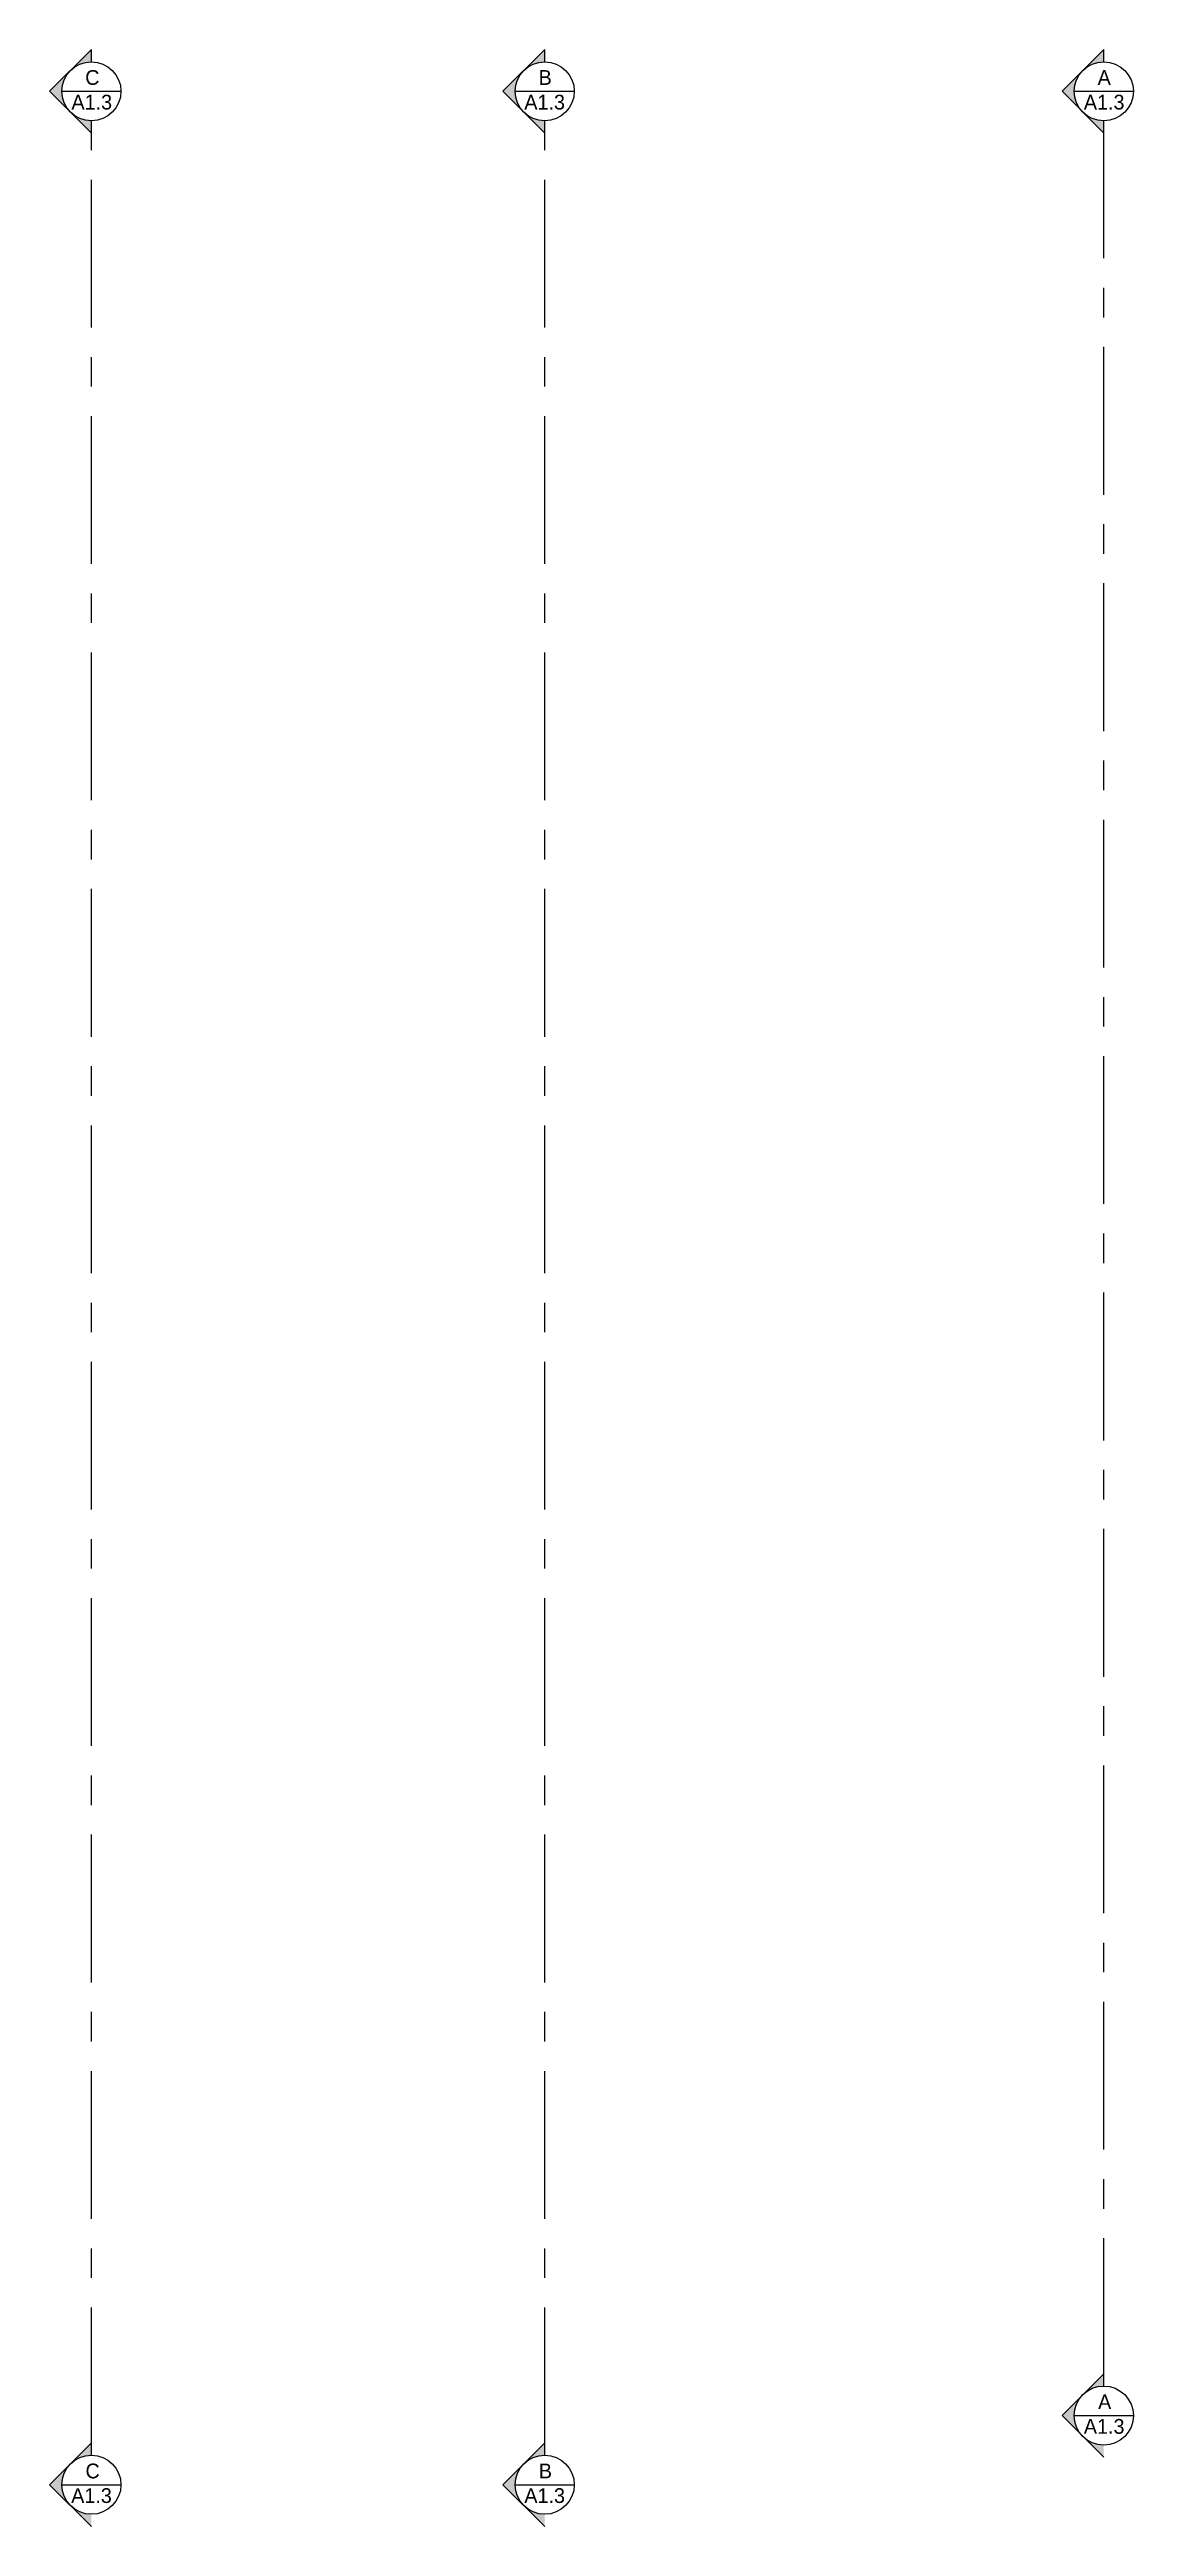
# Model space of a CAD drawing. Extents: x -3443 to 1, y -1310 to 89.
# Drawn here: x -3443 to -3003, y -917 to 89 of the extents above.
import ezdxf

# ---------------------------------------------------------------- set-up
doc = ezdxf.new("R2010")
doc.units = 0
doc.header["$LTSCALE"] = 48
doc.header["$MEASUREMENT"] = 0
doc.linetypes.add('CENTER', pattern=[2, 1.25, -0.25, 0.25, -0.25])
doc.layers.add('A-SECT-LINE', color=6, linetype='CONTINUOUS')
doc.styles.get("Standard").update_dxf_attribs({"font": 'ERASMD.TTF', "height": 4.5})

msp = doc.modelspace()

# ---------------------------------------------------------------- hatches: boundary and pattern name
at = {"layer": 'A-SECT-LINE'}
h = msp.add_hatch(color=256, dxfattribs=at)
h.paths.add_polyline_path([(-3426.4, 89.3), (-3434.9, 80.8, -0.198912), (-3426.4, 84.3)])
h.paths.add_polyline_path([(-3434.9, 80.8), (-3443.4, 72.3), (-3434.9, 63.8, -0.198912), (-3438.4, 72.3, -0.198912)])
h.paths.add_polyline_path([(-3426.4, 60.3, -0.198912), (-3434.9, 63.8), (-3426.4, 55.3)])
h = msp.add_hatch(color=256, dxfattribs=at)
h.paths.add_polyline_path([(-3242.3, 89.3), (-3250.8, 80.8, -0.198912), (-3242.3, 84.3)])
h.paths.add_polyline_path([(-3250.8, 80.8), (-3259.3, 72.3), (-3250.8, 63.8, -0.198912), (-3254.3, 72.3, -0.198912)])
h.paths.add_polyline_path([(-3242.3, 60.3, -0.198912), (-3250.8, 63.8), (-3242.3, 55.3)])
h = msp.add_hatch(color=256, dxfattribs=at)
h.paths.add_polyline_path([(-3015.3, 89.3), (-3023.7, 80.8, -0.198912), (-3015.3, 84.3)])
h.paths.add_polyline_path([(-3023.7, 80.8), (-3032.2, 72.3), (-3023.7, 63.8, -0.198912), (-3027.3, 72.3, -0.198912)])
h.paths.add_polyline_path([(-3015.3, 60.3, -0.198912), (-3023.7, 63.8), (-3015.3, 55.3)])
h = msp.add_hatch(color=256, dxfattribs=at)
h.paths.add_polyline_path([(-3015.3, -854.5), (-3023.7, -863, -0.198912), (-3015.3, -859.5)])
h.paths.add_polyline_path([(-3023.7, -863), (-3032.2, -871.5), (-3023.7, -879.9, -0.198912), (-3027.3, -871.5, -0.198912)])
h.paths.add_polyline_path([(-3015.3, -883.5, -0.198912), (-3023.7, -879.9), (-3015.3, -888.4)])
h = msp.add_hatch(color=256, dxfattribs=at)
h.paths.add_polyline_path([(-3426.4, -882.6), (-3434.9, -891.1, -0.198912), (-3426.4, -887.6)])
h.paths.add_polyline_path([(-3434.9, -891.1), (-3443.4, -899.6), (-3434.9, -908, -0.198912), (-3438.4, -899.6, -0.198912)])
h.paths.add_polyline_path([(-3426.4, -911.6, -0.198912), (-3434.9, -908), (-3426.4, -916.5)])
h = msp.add_hatch(color=256, dxfattribs=at)
h.paths.add_polyline_path([(-3242.3, -882.6), (-3250.8, -891.1, -0.198912), (-3242.3, -887.6)])
h.paths.add_polyline_path([(-3250.8, -891.1), (-3259.3, -899.6), (-3250.8, -908, -0.198912), (-3254.3, -899.6, -0.198912)])
h.paths.add_polyline_path([(-3242.3, -911.6, -0.198912), (-3250.8, -908), (-3242.3, -916.5)])

# ---------------------------------------------------------------- linework, layer by layer
for p, q in [((-3426.4, 89.3), (-3443.4, 72.3)), ((-3426.4, 84.3), (-3426.4, 89.3)), ((-3242.3, 89.3), (-3259.3, 72.3)), ((-3242.3, 84.3), (-3242.3, 89.3)), ((-3015.3, 89.3), (-3032.2, 72.3)), ((-3015.3, 84.3), (-3015.3, 89.3)), ((-3426.4, 55.3), (-3443.4, 72.3)), ((-3438.4, 72.3), (-3414.4, 72.3)), ((-3242.3, 55.3), (-3259.3, 72.3)), ((-3254.3, 72.3), (-3230.3, 72.3)), ((-3015.3, 55.3), (-3032.2, 72.3)), ((-3027.3, 72.3), (-3003.3, 72.3)), ((-3015.3, -854.5), (-3032.2, -871.5)), ((-3015.3, -859.5), (-3015.3, -854.5)), ((-3015.3, -888.4), (-3032.2, -871.5)), ((-3027.3, -871.5), (-3003.3, -871.5)), ((-3426.4, -882.6), (-3443.4, -899.6)), ((-3426.4, -887.6), (-3426.4, -882.6)), ((-3242.3, -882.6), (-3259.3, -899.6)), ((-3242.3, -887.6), (-3242.3, -882.6)), ((-3426.4, -916.5), (-3443.4, -899.6)), ((-3438.4, -899.6), (-3414.4, -899.6)), ((-3242.3, -916.5), (-3259.3, -899.6)), ((-3254.3, -899.6), (-3230.3, -899.6))]:
    msp.add_line(p, q, dxfattribs=at)
at = {"layer": 'A-SECT-LINE', "linetype": 'CENTER'}
for p, q in [((-3426.4, -887.6), (-3426.4, 60.3)), ((-3242.3, -887.6), (-3242.3, 60.3)), ((-3015.3, -859.5), (-3015.3, 60.3))]:
    msp.add_line(p, q, dxfattribs=at)
at = {"layer": 'A-SECT-LINE'}
for centre in [(-3426.4, 72.3), (-3242.3, 72.3), (-3015.3, 72.3), (-3015.3, -871.5), (-3426.4, -899.6), (-3242.3, -899.6)]:
    msp.add_circle(centre, 12, dxfattribs=at)

# ---------------------------------------------------------------- texts
for s, p in [('C', (-3428.9, 74.9)), ('B', (-3244.8, 74.9)), ('A', (-3017.8, 74.9)), ('A1.3', (-3434.5, 64.9)), ('A1.3', (-3250.6, 64.9)), ('A1.3', (-3023.4, 64.9)), ('A', (-3017.6, -868.9)), ('A1.3', (-3023.4, -878.9)), ('C', (-3428.8, -897)), ('B', (-3244.7, -897)), ('A1.3', (-3434.6, -907)), ('A1.3', (-3250.6, -907))]:
    msp.add_text(s, height=6, dxfattribs=at).set_placement(p)

doc.saveas('drawing.dxf')
